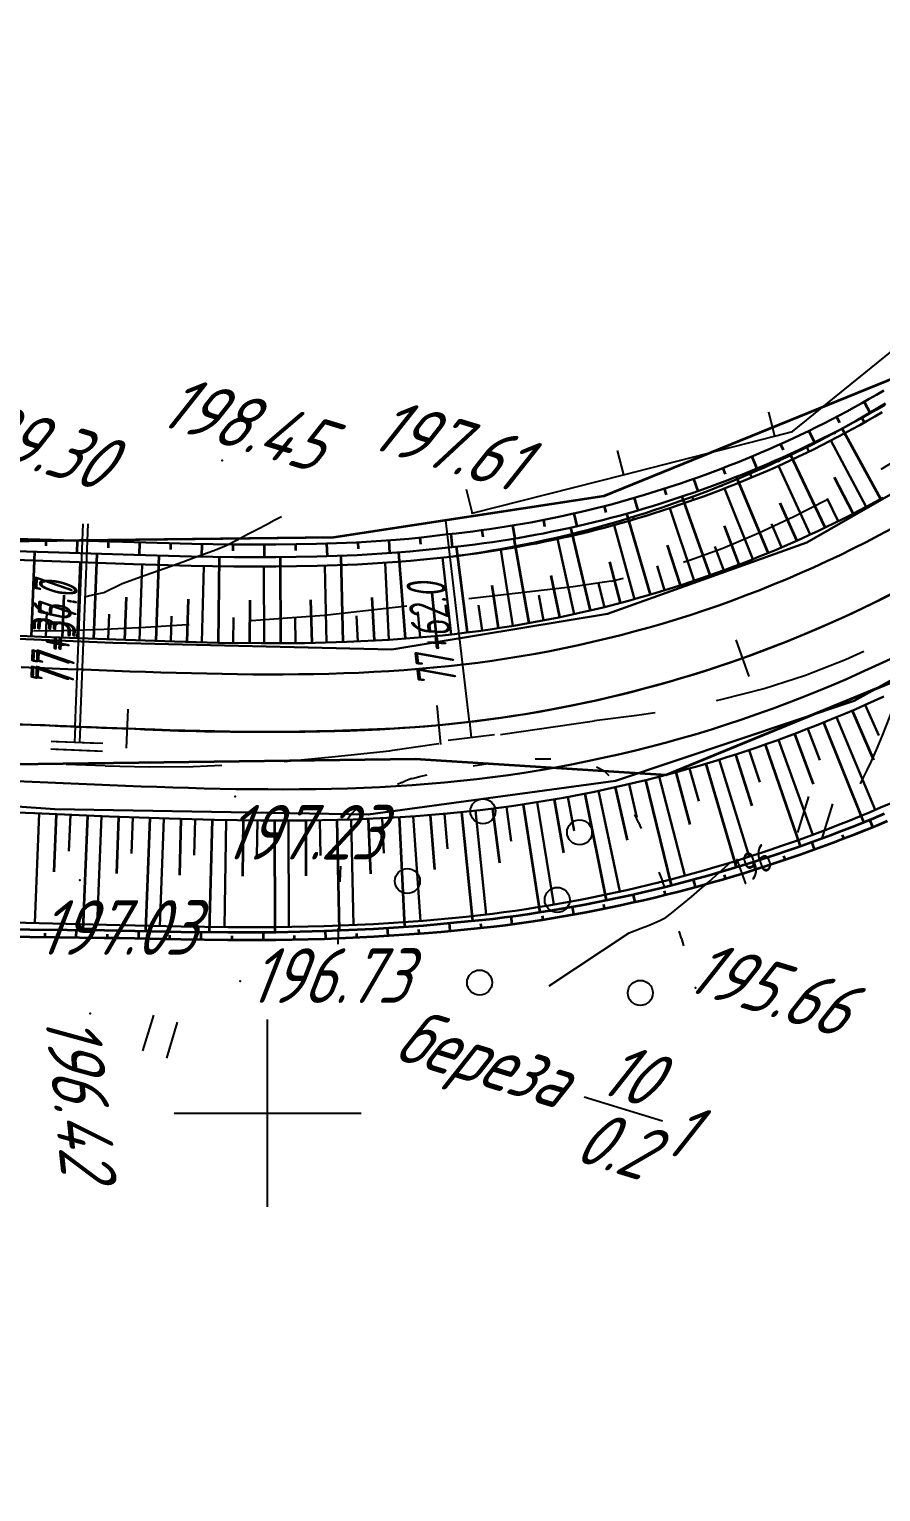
# Model space of a CAD drawing. Header units: millimetres. Extents: x -698 to 8131, y -704 to 4503.
# Drawn here: x 5690.6 to 5745.2, y 3236.6 to 3330.3 of the extents above; entities that cross this region are included whole.
import ezdxf

# ---------------------------------------------------------------- set-up
doc = ezdxf.new("R2010")
doc.units = ezdxf.units.MM
doc.linetypes.add('CONTI', pattern=[0])
for name, color, linetype, lineweight in [('10', 1, 'Continuous', 35), ('КОПИЯ_ОСЬ_13_ОТКОСЫ', 7, 'Continuous', 30), ('КОПИЯ_ОСЬ_ГРАНИЦЫ_ПОЛОС', 7, 'Continuous', 30), ('Огражд-перила', 1, 'ограждение2', 40), ('ОСЬ_ВЕРХ_ПОКРЫТИЯ_ГРАНИЦЫ_ПОЛОС', 7, 'Continuous', 30), ('ОСЬ_ВЕРХ_ПОКРЫТИЯ_ОСЬ', 1, 'Continuous', 30), ('Ось_примыкания', 1, 'Continuous', 35)]:
    doc.layers.add(name, color=color, linetype=linetype, lineweight=lineweight)
for name, color, linetype in [('GOR_BDEFAULT', 212, 'CONTI'), ('NAD_MDEFAULT', 7, 'CONTI'), ('PI_OTDEFAULT', 172, 'CONTI'), ('PI_TTDEFAULT', 5, 'CONTI'), ('SETKR', 2, 'CONTI'), ('SIT_LDEFAULT', 7, 'CONTI'), ('ZAPSKDEFAULT', 7, 'CONTI'), ('ОСЬ_ВЕРХ_ПОКРЫТИЯ_ПИКЕТЫ', 1, 'Continuous'), ('ОСЬ_ВЕРХ_ПОКРЫТИЯ_РАЗБИВКА_КРИВ', 1, 'Continuous'), ('разметка', 7, 'Continuous')]:
    doc.layers.add(name, color=color, linetype=linetype)
doc.styles.add('eskd', font='isocpeui.ttf', dxfattribs={"width": 1.2})
doc.styles.add('SHRFT', font='isocpeui.ttf', dxfattribs={"width": 3.5})
doc.styles.get("Standard").update_dxf_attribs({"font": 'isocpeui.ttf'})
doc.linetypes.add('ограждение2', pattern='A,0.25,-0.1,[132,ltypeshp.shx,S=0.1,R=0,X=-0.1,Y=0],-0.1,1', length=1.45)

# ---------------------------------------------------------------- blocks, each defined once
blk = doc.blocks.new('BL_333')
at = {"color": 0}
for p, q in [((0, -6), (0, 6)), ((-6, 0), (6, 0))]:
    blk.add_line(p, q, dxfattribs=at)
blk = doc.blocks.new('BL_2002')
at = {"color": 0}
blk.add_circle((0, 0), 0.8, dxfattribs=at)
blk = doc.blocks.new('BL_2011')
at = {"color": 0}
for p, q in [((0, 0), (0, 2.4)), ((1.6, 0), (1.6, 2.4))]:
    blk.add_line(p, q, dxfattribs=at)

msp = doc.modelspace()

# ---------------------------------------------------------------- linework, layer by layer
at = {"layer": '10'}
for p, q in [((5746.863, 3308.254), (5727.483, 3300.384)), ((5727.483, 3300.384), (5710.163, 3297.724)), ((5710.163, 3297.724), (5663.993, 3297.174)), ((5731.483, 3282.514), (5756.173, 3292.654)), ((5668.943, 3282.924), (5691.213, 3283.214)), ((5691.213, 3283.214), (5715.383, 3283.534)), ((5715.383, 3283.534), (5731.483, 3282.514))]:
    msp.add_line(p, q, dxfattribs=at)
for points in [[(6238.293, 3301.534), (6214.783, 3329.634), (6217.613, 3334.674), (6201.893, 3353.614), (6122.393, 3443.184), (6075.943, 3479.714), (6071.443, 3471.734), (6046.843, 3491.884), (6036.623, 3498.524), (6027.313, 3504.584), (5993.813, 3539.054), (5979.813, 3548.044), (5955.803, 3550.194), (5957.43, 3542.112), (5944.183, 3536.974), (5916.353, 3513.414), (5882.403, 3475.894), (5847.463, 3428.424), (5792.553, 3358.754), (5758.633, 3317.974), (5746.863, 3308.254), (5727.483, 3300.384), (5710.163, 3297.724), (5663.993, 3297.174)], [(5668.943, 3282.924), (5691.213, 3283.214), (5715.383, 3283.534), (5731.483, 3282.514), (5756.173, 3292.654), (5771.353, 3305.204), (5806.503, 3347.444), (5861.743, 3417.534), (5896.313, 3464.524), (5928.863, 3500.484), (5953.493, 3521.324), (5961.075, 3524.004), (5961.973, 3519.544), (5973.723, 3518.514), (5991.113, 3509.764), (6033.343, 3476.014), (6101.723, 3421.424), (6179.233, 3334.084), (6258.813, 3239.134), (6289.813, 3206.734), (6289.813, 3206.734), (6295.553, 3197.384), (6325.453, 3130.564)]]:
    msp.add_lwpolyline(points, dxfattribs=at)
at = {"layer": 'GOR_BDEFAULT', "color": 212, "flags": 128}
for points, elevation in [([(5694.219, 3293.92), (5694.529, 3294.01), (5695.429, 3294.2), (5696.599, 3294.78), (5698.069, 3295.31), (5699.359, 3295.76), (5700.489, 3296.17), (5701.509, 3296.55), (5702.409, 3296.88), (5703.219, 3297.19), (5703.969, 3297.58), (5704.649, 3297.94), (5705.279, 3298.27), (5705.849, 3298.56), (5706.359, 3298.83), (5706.819, 3299.07)], 198), ([(5743.939, 3281.95), (5744.139, 3282.34), (5744.379, 3282.81), (5744.659, 3283.39), (5744.979, 3284.12), (5745.359, 3285.04), (5745.829, 3286.23), (5746.419, 3287.86), (5746.409, 3287.9)], 196), ([(5723.979, 3269), (5729.109, 3272.39), (5729.489, 3272.54), (5729.879, 3272.69), (5730.289, 3272.85), (5730.689, 3273.02), (5731.089, 3273.19), (5731.469, 3273.37), (5731.819, 3273.65), (5732.199, 3273.96), (5732.629, 3274.31), (5733.099, 3274.7), (5733.629, 3275.15), (5734.219, 3275.66), (5734.889, 3276.25), (5735.639, 3276.93)], 196)]:
    msp.add_lwpolyline(points, dxfattribs=dict(at, elevation=elevation))
at = {"layer": 'NAD_MDEFAULT', "color": 0}
msp.add_line((5726.227, 3261.881), (5731.247, 3260.346), dxfattribs=at)
at = {"layer": 'PI_TTDEFAULT', "color": 5}
for p in [(5703.009, 3302.65, 198.453), (5719.049, 3299.28, 197.614), (5703.859, 3281.13, 197.228), (5693.899, 3275.76, 197.026), (5704.159, 3269.3, 196.734), (5733.369, 3268.86, 195.655), (5694.549, 3267.23, 196.419)]:
    msp.add_point(p, dxfattribs=at)
at = {"layer": 'SIT_LDEFAULT', "color": 7}
for p, q in [((5739.579, 3304.51), (5746.429, 3310.06)), ((5738.039, 3305.77), (5738.429, 3304.22)), ((5728.739, 3301.75), (5738.429, 3304.22)), ((5738.429, 3304.22), (5739.579, 3304.51)), ((5728.349, 3303.3), (5728.739, 3301.75)), ((5746.449, 3302.82), (5745.239, 3302.09)), ((5719.049, 3299.28), (5728.739, 3301.75)), ((5718.659, 3300.83), (5719.049, 3299.28)), ((5741.759, 3300.11), (5739.679, 3299.06)), ((5739.679, 3299.05), (5737.419, 3298)), ((5737.419, 3298), (5735.109, 3297.03)), ((5735.109, 3297.02), (5732.749, 3296.17)), ((5732.749, 3296.18), (5732.599, 3296.13)), ((5725.529, 3294.57), (5718.829, 3293.79)), ((5727.959, 3294.92), (5725.529, 3294.56)), ((5728.729, 3295.09), (5727.959, 3294.91)), ((5706.339, 3292.49), (5704.889, 3292.39)), ((5709.569, 3292.73), (5706.339, 3292.49)), ((5714.849, 3293.33), (5709.569, 3292.72)), ((5692.769, 3291.75), (5690.909, 3291.72)), ((5695.439, 3291.83), (5692.769, 3291.74)), ((5698.109, 3291.96), (5695.439, 3291.84)), ((5700.779, 3292.12), (5698.109, 3291.96)), ((5700.909, 3292.13), (5700.779, 3292.12)), ((5740.419, 3288.91), (5742.979, 3289.9)), ((5742.979, 3289.9), (5744.169, 3290.45)), ((5737.779, 3288.06), (5740.419, 3288.91)), ((5735.079, 3287.36), (5737.779, 3288.06)), ((5734.709, 3287.28), (5735.079, 3287.36)), ((5720.869, 3285.1), (5726.879, 3285.98)), ((5726.879, 3285.99), (5729.609, 3286.33)), ((5729.609, 3286.33), (5730.779, 3286.52)), ((5710.269, 3283.69), (5713.749, 3284.06)), ((5713.749, 3284.06), (5713.959, 3284.09)), ((5713.959, 3284.09), (5716.909, 3284.52)), ((5693.009, 3283.19), (5695.519, 3283.11)), ((5701.149, 3283.06), (5702.989, 3283.13)), ((5706.989, 3283.38), (5710.269, 3283.69)), ((5719.109, 3283.09), (5719.789, 3283.2)), ((5719.789, 3283.21), (5720.089, 3283.25)), ((5723.079, 3283.54), (5723.099, 3283.54)), ((5723.099, 3283.54), (5724.079, 3283.55)), ((5695.519, 3283.1), (5698.339, 3283.04)), ((5698.339, 3283.04), (5701.149, 3283.06)), ((5715.009, 3282.21), (5714.799, 3282.13)), ((5715.139, 3282.26), (5715.009, 3282.21)), ((5715.189, 3282.28), (5715.139, 3282.26)), ((5715.189, 3282.28), (5715.309, 3282.31)), ((5715.309, 3282.31), (5715.659, 3282.4)), ((5715.659, 3282.4), (5716.169, 3282.51)), ((5727.009, 3283.04), (5727.509, 3282.77)), ((5727.509, 3282.77), (5727.819, 3282.47)), ((5714.529, 3282.02), (5714.259, 3281.9)), ((5714.799, 3282.13), (5714.529, 3282.01)), ((5711.609, 3280.31), (5711.329, 3280.03)), ((5711.699, 3280.38), (5711.609, 3280.31)), ((5711.109, 3279.75), (5711.039, 3279.62)), ((5711.329, 3280.03), (5711.109, 3279.75)), ((5729.449, 3279.97), (5729.699, 3279.46)), ((5729.709, 3279.46), (5729.889, 3279.07)), ((5710.609, 3276.66), (5710.579, 3276.19)), ((5710.589, 3276.19), (5710.559, 3275.67)), ((5731.019, 3276.29), (5731.239, 3275.71)), ((5731.229, 3275.71), (5731.359, 3275.35)), ((5710.449, 3272.46), (5710.429, 3271.67)), ((5710.439, 3272.67), (5710.439, 3272.46)), ((5732.299, 3272.5), (5732.449, 3272.02)), ((5732.459, 3272.02), (5732.599, 3271.55))]:
    msp.add_line(p, q, dxfattribs=at)
at = {"layer": 'КОПИЯ_ОСЬ_13_ОТКОСЫ'}
for points in [[(5689.76, 3296.293), (5697.325, 3296.015), (5701.034, 3295.912), (5703.766, 3295.867), (5706.455, 3295.859), (5709.1, 3295.9), (5711.7, 3295.997), (5714.253, 3296.16), (5715.093, 3296.23), (5715.927, 3296.308), (5717.662, 3296.494), (5718.215, 3296.56), (5718.768, 3296.63), (5719.32, 3296.705), (5719.872, 3296.784), (5720.423, 3296.867), (5720.974, 3296.955), (5721.524, 3297.048), (5722.072, 3297.145), (5722.621, 3297.246), (5723.168, 3297.352), (5723.714, 3297.462), (5724.26, 3297.576), (5724.805, 3297.695), (5725.348, 3297.818), (5725.891, 3297.945), (5726.433, 3298.077), (5726.973, 3298.213), (5727.512, 3298.354), (5728.051, 3298.498), (5728.588, 3298.647), (5729.124, 3298.801), (5729.658, 3298.959), (5730.192, 3299.121), (5730.724, 3299.287), (5731.255, 3299.457), (5731.784, 3299.632), (5732.312, 3299.811), (5733.359, 3300.176), (5733.878, 3300.362), (5734.395, 3300.553), (5734.911, 3300.747), (5735.425, 3300.945), (5735.938, 3301.148), (5736.449, 3301.355), (5736.959, 3301.565), (5737.466, 3301.78), (5737.973, 3301.999), (5738.477, 3302.221), (5738.98, 3302.448), (5739.48, 3302.679), (5739.979, 3302.913), (5740.476, 3303.152), (5740.971, 3303.394), (5741.464, 3303.641), (5741.956, 3303.891), (5742.444, 3304.146), (5742.932, 3304.404), (5743.417, 3304.666), (5743.9, 3304.932), (5744.381, 3305.201), (5744.86, 3305.475), (5745.336, 3305.752)], [(5717.662, 3296.494), (5718.215, 3296.567), (5718.767, 3296.645), (5719.319, 3296.727), (5719.87, 3296.814), (5720.42, 3296.905), (5720.97, 3297.001), (5721.518, 3297.101), (5722.066, 3297.206), (5722.614, 3297.314), (5723.16, 3297.428), (5723.705, 3297.545), (5724.249, 3297.667), (5724.793, 3297.794), (5725.335, 3297.924), (5725.876, 3298.059), (5726.417, 3298.199), (5726.956, 3298.342), (5727.493, 3298.49), (5728.03, 3298.643), (5728.565, 3298.799), (5729.1, 3298.96), (5729.632, 3299.126), (5730.164, 3299.295), (5730.694, 3299.469), (5731.223, 3299.647), (5731.997, 3299.916), (5733.28, 3300.381), (5733.792, 3300.571), (5734.302, 3300.766), (5734.811, 3300.964), (5735.318, 3301.166), (5735.823, 3301.373), (5736.327, 3301.583), (5736.829, 3301.797), (5737.33, 3302.015), (5737.828, 3302.237), (5738.325, 3302.463), (5738.82, 3302.693), (5739.314, 3302.927), (5739.805, 3303.165), (5740.295, 3303.407), (5740.782, 3303.652), (5741.268, 3303.901), (5741.752, 3304.155), (5742.234, 3304.411), (5742.713, 3304.672), (5743.191, 3304.937), (5743.666, 3305.205), (5744.14, 3305.477), (5744.611, 3305.753), (5745.08, 3306.032), (5745.547, 3306.315)], [(5717.662, 3296.494), (5718.215, 3296.56), (5718.768, 3296.63), (5719.32, 3296.705), (5719.872, 3296.784), (5720.423, 3296.867), (5720.974, 3296.956), (5721.524, 3297.048), (5722.072, 3297.145), (5722.621, 3297.246), (5723.168, 3297.352), (5723.714, 3297.462), (5724.26, 3297.576), (5724.805, 3297.695), (5725.348, 3297.818), (5725.891, 3297.945), (5726.433, 3298.077), (5726.973, 3298.213), (5727.513, 3298.354), (5728.051, 3298.498), (5728.588, 3298.648), (5729.124, 3298.801), (5729.659, 3298.959), (5730.192, 3299.121), (5730.724, 3299.287), (5731.255, 3299.457), (5731.784, 3299.632), (5732.312, 3299.811), (5733.359, 3300.176), (5733.878, 3300.362), (5734.395, 3300.553), (5734.911, 3300.747), (5735.425, 3300.945), (5735.938, 3301.148), (5736.449, 3301.355), (5736.959, 3301.565), (5737.467, 3301.78), (5737.973, 3301.999), (5738.477, 3302.221), (5738.98, 3302.448), (5739.48, 3302.679), (5739.979, 3302.913), (5740.476, 3303.152), (5740.971, 3303.394), (5741.464, 3303.641), (5741.955, 3303.891), (5742.445, 3304.146), (5742.932, 3304.404), (5743.417, 3304.666), (5743.9, 3304.932), (5744.381, 3305.201), (5744.859, 3305.475), (5745.336, 3305.752)], [(5744.017, 3305.406), (5744.196, 3305.097)], [(5744.301, 3299.685), (5742.051, 3303.94)], [(5742.271, 3304.431), (5742.32, 3304.34)], [(5740.497, 3303.508), (5740.636, 3303.23)], [(5740.716, 3297.911), (5738.684, 3302.314)], [(5738.697, 3302.636), (5738.734, 3302.556)], [(5735.026, 3301.049), (5735.053, 3300.982)], [(5736.873, 3301.816), (5736.978, 3301.573)], [(5688.61, 3291.479), (5691.45, 3291.365), (5696.198, 3291.184), (5699.963, 3291.056), (5702.76, 3290.986), (5705.534, 3290.952), (5708.285, 3290.965), (5711.012, 3291.033), (5713.714, 3291.167), (5716.387, 3291.378), (5717.152, 3291.456), (5717.916, 3291.541), (5718.679, 3291.633), (5719.442, 3291.732), (5720.203, 3291.838), (5720.964, 3291.95), (5721.724, 3292.069), (5722.3, 3292.167), (5722.876, 3292.269), (5723.451, 3292.376), (5724.025, 3292.488), (5724.598, 3292.604), (5725.171, 3292.724), (5725.742, 3292.849), (5726.312, 3292.979), (5726.881, 3293.113), (5727.449, 3293.251), (5728.017, 3293.394), (5728.583, 3293.542), (5729.147, 3293.694), (5729.711, 3293.85), (5730.273, 3294.011), (5730.834, 3294.176), (5731.394, 3294.345), (5731.952, 3294.519), (5732.509, 3294.698), (5733.065, 3294.88), (5733.619, 3295.068), (5734.171, 3295.259), (5734.722, 3295.455), (5735.272, 3295.655), (5735.819, 3295.859), (5736.366, 3296.068), (5736.911, 3296.281), (5737.454, 3296.499), (5737.995, 3296.72), (5738.534, 3296.946), (5739.072, 3297.176), (5739.608, 3297.41), (5740.142, 3297.649), (5740.673, 3297.892), (5741.204, 3298.138), (5741.732, 3298.39), (5742.258, 3298.645), (5742.782, 3298.904), (5743.304, 3299.168), (5743.824, 3299.435), (5744.342, 3299.707), (5744.858, 3299.982), (5745.372, 3300.262)], [(5733.157, 3300.336), (5733.232, 3300.131)], [(5737.041, 3296.333), (5735.235, 3300.871)], [(5742.521, 3298.774), (5741.804, 3300.223)], [(5729.372, 3299.044), (5729.421, 3298.888)], [(5731.273, 3299.665), (5731.291, 3299.613)], [(5733.287, 3294.955), (5731.719, 3299.61)], [(5727.454, 3298.479), (5727.463, 3298.444)], [(5729.464, 3293.781), (5728.145, 3298.524)], [(5738.889, 3297.097), (5738.247, 3298.593)], [(5723.572, 3297.516), (5723.576, 3297.498)], [(5725.583, 3292.814), (5724.519, 3297.632)], [(5725.52, 3297.97), (5725.546, 3297.864)], [(5717.693, 3291.516), (5717.134, 3296.437)], [(5721.655, 3292.058), (5720.873, 3296.939)], [(5721.612, 3297.119), (5721.622, 3297.065)], [(5735.173, 3295.619), (5734.609, 3297.156)], [(5693.717, 3291.279), (5693.903, 3296.14)], [(5697.714, 3291.132), (5697.88, 3295.999)], [(5701.713, 3291.012), (5701.834, 3295.899)], [(5705.712, 3290.953), (5705.691, 3295.861)], [(5709.712, 3291), (5709.589, 3295.918)], [(5713.708, 3291.167), (5713.462, 3296.109)], [(5731.383, 3294.342), (5730.901, 3295.911)], [(5727.529, 3293.271), (5727.132, 3294.867)], [(5723.624, 3292.409), (5723.312, 3294.027)], [(5691.719, 3291.355), (5691.78, 3292.973)], [(5695.716, 3291.202), (5695.778, 3292.823)], [(5699.714, 3291.064), (5699.769, 3292.687)], [(5703.713, 3290.975), (5703.732, 3292.604)], [(5707.712, 3290.962), (5707.705, 3292.598)], [(5711.711, 3291.067), (5711.629, 3292.705)], [(5715.702, 3291.324), (5715.572, 3292.968)], [(5719.677, 3291.764), (5719.453, 3293.4)], [(5688.123, 3280.177), (5690.993, 3280.053), (5695.76, 3279.857), (5699.61, 3279.715), (5702.526, 3279.635), (5705.465, 3279.591), (5708.428, 3279.595), (5711.414, 3279.662), (5714.42, 3279.803), (5715.428, 3279.871), (5716.437, 3279.947), (5717.444, 3280.033), (5719.569, 3280.253), (5720.239, 3280.335), (5720.908, 3280.421), (5721.577, 3280.513), (5722.244, 3280.61), (5722.911, 3280.713), (5723.577, 3280.821), (5724.242, 3280.933), (5724.907, 3281.052), (5725.57, 3281.175), (5726.233, 3281.304), (5726.894, 3281.437), (5727.554, 3281.576), (5728.213, 3281.721), (5728.871, 3281.87), (5729.528, 3282.024), (5730.184, 3282.184), (5730.838, 3282.349), (5731.491, 3282.519), (5732.142, 3282.694), (5732.793, 3282.874), (5733.442, 3283.06), (5734.089, 3283.25), (5734.734, 3283.446), (5735.379, 3283.647), (5736.021, 3283.852), (5736.662, 3284.063), (5737.301, 3284.279), (5737.939, 3284.5), (5738.575, 3284.726), (5739.209, 3284.956), (5739.841, 3285.192), (5740.471, 3285.433), (5741.1, 3285.679), (5741.726, 3285.93), (5742.35, 3286.185), (5742.973, 3286.446), (5743.593, 3286.711), (5744.212, 3286.981), (5744.827, 3287.256), (5745.442, 3287.536)], [(5744.253, 3287), (5745.121, 3285.037)], [(5742.415, 3286.212), (5744.882, 3280.264)], [(5740.558, 3285.467), (5741.338, 3283.456)], [(5736.797, 3284.108), (5737.486, 3282.05)], [(5738.686, 3284.765), (5740.883, 3278.681)], [(5734.893, 3283.495), (5736.817, 3277.274)], [(5731.046, 3282.402), (5732.688, 3276.056)], [(5732.976, 3282.926), (5733.572, 3280.824)], [(5727.151, 3281.491), (5728.505, 3275.032)], [(5729.104, 3281.924), (5729.605, 3279.782)], [(5687.818, 3273.103), (5696.46, 3272.883), (5700.386, 3272.792), (5703.392, 3272.754), (5706.448, 3272.757), (5709.554, 3272.816), (5712.709, 3272.944), (5715.909, 3273.158), (5716.829, 3273.237), (5717.749, 3273.324), (5718.668, 3273.42), (5719.586, 3273.523), (5720.349, 3273.616), (5721.071, 3273.711), (5721.793, 3273.812), (5722.514, 3273.919), (5723.234, 3274.031), (5723.953, 3274.149), (5724.671, 3274.272), (5725.388, 3274.402), (5726.104, 3274.537), (5726.819, 3274.677), (5727.533, 3274.823), (5728.246, 3274.975), (5728.957, 3275.133), (5729.667, 3275.296), (5730.376, 3275.465), (5731.084, 3275.639), (5731.79, 3275.819), (5732.494, 3276.004), (5733.198, 3276.195), (5733.9, 3276.392), (5734.599, 3276.594), (5735.298, 3276.801), (5735.995, 3277.015), (5736.69, 3277.233), (5737.383, 3277.457), (5738.16, 3277.717), (5738.934, 3277.982), (5739.707, 3278.254), (5740.477, 3278.532), (5741.163, 3278.785), (5741.847, 3279.043), (5742.529, 3279.306), (5743.209, 3279.575), (5743.886, 3279.849), (5744.562, 3280.129), (5745.234, 3280.414), (5745.905, 3280.704)], [(5721.24, 3280.466), (5721.544, 3278.257)], [(5723.218, 3280.762), (5724.276, 3274.204)], [(5725.189, 3281.103), (5725.592, 3278.926)], [(5691.286, 3280.041), (5690.997, 3273.022)], [(5693.284, 3279.959), (5693.188, 3277.619)], [(5695.283, 3279.877), (5694.997, 3272.92)], [(5697.281, 3279.801), (5697.196, 3277.482)], [(5699.28, 3279.727), (5699.026, 3272.823)], [(5701.279, 3279.669), (5701.215, 3277.367)], [(5703.278, 3279.624), (5703.175, 3272.756)], [(5705.278, 3279.593), (5705.244, 3277.304)], [(5707.278, 3279.593), (5707.289, 3272.773)], [(5709.278, 3279.614), (5709.329, 3277.341)], [(5711.277, 3279.659), (5711.428, 3272.892)], [(5713.276, 3279.749), (5713.381, 3277.496)], [(5715.272, 3279.859), (5715.742, 3273.147)], [(5717.266, 3280.017), (5717.463, 3277.783)], [(5719.255, 3280.221), (5719.946, 3273.567)]]:
    msp.add_lwpolyline(points, dxfattribs=at)
at = {"layer": 'КОПИЯ_ОСЬ_ГРАНИЦЫ_ПОЛОС'}
for points in [[(5689.816, 3297.64), (5697.378, 3297.419), (5701.074, 3297.32), (5703.789, 3297.277), (5706.456, 3297.272), (5709.073, 3297.315), (5711.638, 3297.413), (5714.151, 3297.576), (5714.976, 3297.645), (5715.796, 3297.723), (5717.492, 3297.935), (5718.026, 3297.992), (5718.56, 3298.053), (5719.092, 3298.119), (5719.624, 3298.189), (5720.156, 3298.263), (5720.687, 3298.341), (5721.218, 3298.423), (5721.747, 3298.51), (5722.276, 3298.601), (5722.805, 3298.696), (5723.332, 3298.795), (5723.859, 3298.898), (5724.385, 3299.005), (5724.91, 3299.117), (5725.435, 3299.233), (5725.957, 3299.353), (5726.48, 3299.477), (5727.001, 3299.605), (5727.521, 3299.737), (5728.04, 3299.873), (5728.559, 3300.014), (5729.076, 3300.158), (5729.592, 3300.307), (5730.106, 3300.459), (5732.41, 3301.197), (5732.935, 3301.375), (5733.457, 3301.558), (5733.979, 3301.745), (5734.499, 3301.936), (5735.018, 3302.131), (5735.534, 3302.33), (5736.05, 3302.533), (5736.563, 3302.741), (5737.075, 3302.953), (5737.585, 3303.168), (5738.093, 3303.388), (5738.6, 3303.613), (5739.104, 3303.841), (5739.607, 3304.073), (5740.108, 3304.309), (5740.607, 3304.55), (5741.104, 3304.794), (5741.6, 3305.042), (5742.093, 3305.295), (5742.583, 3305.551), (5743.073, 3305.811), (5743.56, 3306.076), (5744.034, 3306.338), (5744.507, 3306.605), (5744.978, 3306.876), (5745.446, 3307.15)], [(5689.783, 3296.842), (5697.348, 3296.614), (5701.051, 3296.512), (5703.776, 3296.467), (5706.456, 3296.459), (5709.089, 3296.5), (5711.674, 3296.597), (5714.21, 3296.758), (5715.044, 3296.828), (5715.872, 3296.906), (5718.143, 3297.15), (5718.693, 3297.214), (5719.243, 3297.283), (5719.793, 3297.356), (5720.342, 3297.434), (5720.89, 3297.516), (5721.437, 3297.603), (5721.984, 3297.694), (5722.53, 3297.789), (5723.076, 3297.889), (5723.62, 3297.993), (5724.164, 3298.101), (5724.706, 3298.214), (5725.248, 3298.331), (5725.789, 3298.453), (5726.329, 3298.579), (5726.868, 3298.709), (5727.406, 3298.843), (5727.942, 3298.982), (5728.478, 3299.125), (5729.013, 3299.273), (5729.546, 3299.424), (5730.078, 3299.58), (5730.608, 3299.74), (5731.138, 3299.905), (5731.915, 3300.155), (5732.689, 3300.414), (5733.22, 3300.595), (5733.749, 3300.78), (5734.276, 3300.97), (5734.803, 3301.163), (5735.327, 3301.361), (5735.85, 3301.563), (5736.371, 3301.769), (5736.891, 3301.98), (5737.409, 3302.194), (5737.925, 3302.413), (5738.439, 3302.636), (5738.952, 3302.863), (5739.462, 3303.095), (5739.971, 3303.33), (5740.478, 3303.57), (5740.983, 3303.813), (5741.486, 3304.061), (5741.987, 3304.313), (5742.486, 3304.569), (5742.982, 3304.828), (5743.477, 3305.092), (5743.97, 3305.36), (5744.484, 3305.646), (5744.996, 3305.937), (5745.505, 3306.231)], [(5688.61, 3291.479), (5691.45, 3291.365), (5696.198, 3291.184), (5699.963, 3291.056), (5702.76, 3290.986), (5705.534, 3290.952), (5708.285, 3290.965), (5711.012, 3291.033), (5713.714, 3291.167), (5716.387, 3291.378), (5717.152, 3291.456), (5717.916, 3291.541), (5718.679, 3291.633), (5719.442, 3291.732), (5720.203, 3291.838), (5720.964, 3291.95), (5721.724, 3292.069), (5722.3, 3292.167), (5722.876, 3292.269), (5723.451, 3292.376), (5724.025, 3292.488), (5724.598, 3292.604), (5725.171, 3292.724), (5725.742, 3292.849), (5726.312, 3292.979), (5726.881, 3293.113), (5727.449, 3293.251), (5728.017, 3293.394), (5728.583, 3293.542), (5729.147, 3293.694), (5729.711, 3293.85), (5730.273, 3294.011), (5730.834, 3294.176), (5731.394, 3294.345), (5731.952, 3294.519), (5732.509, 3294.698), (5733.065, 3294.88), (5733.619, 3295.068), (5734.171, 3295.259), (5734.722, 3295.455), (5735.272, 3295.655), (5735.819, 3295.859), (5736.366, 3296.068), (5736.911, 3296.281), (5737.454, 3296.499), (5737.995, 3296.72), (5738.534, 3296.946), (5739.072, 3297.176), (5739.608, 3297.41), (5740.142, 3297.649), (5740.673, 3297.892), (5741.204, 3298.138), (5741.732, 3298.39), (5742.258, 3298.645), (5742.782, 3298.904), (5743.304, 3299.168), (5743.824, 3299.435), (5744.342, 3299.707), (5744.858, 3299.982), (5745.372, 3300.262)], [(5745.965, 3298.307), (5745.14, 3297.866), (5744.309, 3297.434), (5743.473, 3297.013), (5742.632, 3296.603), (5741.786, 3296.202), (5740.935, 3295.812), (5740.079, 3295.433), (5739.219, 3295.064), (5738.355, 3294.705), (5737.486, 3294.358), (5736.612, 3294.021), (5735.735, 3293.694), (5734.854, 3293.379), (5733.969, 3293.074), (5733.08, 3292.78), (5732.188, 3292.497), (5731.292, 3292.225), (5730.394, 3291.964), (5729.491, 3291.714), (5728.586, 3291.476), (5727.679, 3291.248), (5726.768, 3291.031), (5725.855, 3290.826), (5724.939, 3290.632), (5724.021, 3290.449), (5723.101, 3290.277), (5722.179, 3290.117), (5721.255, 3289.968), (5720.329, 3289.83), (5719.402, 3289.704), (5718.473, 3289.589), (5717.525, 3289.482), (5716.575, 3289.387), (5715.622, 3289.302), (5714.666, 3289.227), (5713.707, 3289.163), (5712.746, 3289.108), (5711.783, 3289.062), (5710.818, 3289.024), (5709.85, 3288.995), (5708.88, 3288.974), (5707.908, 3288.959), (5706.935, 3288.952), (5705.959, 3288.951), (5704.982, 3288.956), (5704.003, 3288.966), (5703.022, 3288.981), (5702.039, 3289.001), (5701.055, 3289.024), (5700.069, 3289.051), (5699.081, 3289.081), (5698.091, 3289.114), (5697.1, 3289.149), (5696.106, 3289.185), (5695.111, 3289.223), (5694.115, 3289.261), (5693.117, 3289.299), (5692.12, 3289.337), (5691.124, 3289.376), (5690.129, 3289.416)], [(5688.123, 3280.177), (5690.993, 3280.053), (5695.76, 3279.857), (5699.61, 3279.715), (5702.526, 3279.635), (5705.465, 3279.591), (5708.428, 3279.595), (5711.414, 3279.662), (5714.42, 3279.803), (5715.428, 3279.871), (5716.437, 3279.947), (5717.444, 3280.033), (5719.569, 3280.253), (5720.239, 3280.335), (5720.908, 3280.421), (5721.577, 3280.513), (5722.244, 3280.61), (5722.911, 3280.713), (5723.577, 3280.821), (5724.242, 3280.933), (5724.907, 3281.052), (5725.57, 3281.175), (5726.233, 3281.304), (5726.894, 3281.437), (5727.554, 3281.576), (5728.213, 3281.721), (5728.871, 3281.87), (5729.528, 3282.024), (5730.184, 3282.184), (5730.838, 3282.349), (5731.491, 3282.519), (5732.142, 3282.694), (5732.793, 3282.874), (5733.442, 3283.06), (5734.089, 3283.25), (5734.734, 3283.446), (5735.379, 3283.647), (5736.021, 3283.852), (5736.662, 3284.063), (5737.301, 3284.279), (5737.939, 3284.5), (5738.575, 3284.726), (5739.209, 3284.956), (5739.841, 3285.192), (5740.471, 3285.433), (5741.1, 3285.679), (5741.726, 3285.93), (5742.35, 3286.185), (5742.973, 3286.446), (5743.593, 3286.711), (5744.212, 3286.981), (5744.827, 3287.256), (5745.442, 3287.536)]]:
    msp.add_lwpolyline(points, dxfattribs=at)
at = {"layer": 'Огражд-перила', "color": 1, "lineweight": 30, "ltscale": 7}
msp.add_lwpolyline([(5626.506, 3294.792), (5641.148, 3288.361), (5656.497, 3283.894), (5672.338, 3281.734), (5692.292, 3280.316), (5712.383, 3279.969), (5728.246, 3282.131), (5743.541, 3287.261), (5757.598, 3295.078), (5769.984, 3305.42), (5783.315, 3320.795), (5795.193, 3336.685), (5808.401, 3354.287), (5813.837, 3361.484), (5842.093, 3398.67), (5861.438, 3424.104), (5870.881, 3436.041)], dxfattribs=at)
msp.add_lwpolyline([(5794.4, 3358.389, -0.49807), (5794.744, 3350.968), (5785.738, 3339.379), (5773.133, 3323.651), (5761.832, 3311.569), (5752.133, 3304.071), (5740.504, 3297.404), (5727.729, 3292.824), (5713.898, 3290.556), (5695.998, 3290.971), (5679.256, 3291.677), (5662.346, 3293.111), (5645.31, 3297.694), (5630.717, 3303.98)], format="xyb", dxfattribs=at)
at = {"layer": 'ОСЬ_ВЕРХ_ПОКРЫТИЯ_ГРАНИЦЫ_ПОЛОС'}
for points in [[(5690.129, 3289.416), (5691.124, 3289.376), (5692.12, 3289.337), (5693.117, 3289.299), (5694.115, 3289.261), (5695.111, 3289.223), (5696.106, 3289.185), (5697.1, 3289.149), (5698.091, 3289.114), (5699.081, 3289.081), (5700.069, 3289.051), (5701.055, 3289.024), (5702.039, 3289.001), (5703.022, 3288.981), (5704.003, 3288.966), (5704.982, 3288.956), (5705.959, 3288.951), (5706.935, 3288.952), (5707.908, 3288.959), (5708.88, 3288.974), (5709.85, 3288.995), (5710.818, 3289.024), (5711.783, 3289.062), (5712.746, 3289.108), (5713.707, 3289.163), (5714.666, 3289.227), (5715.622, 3289.302), (5716.575, 3289.387), (5717.525, 3289.482), (5718.473, 3289.589), (5719.402, 3289.704), (5720.329, 3289.83), (5721.255, 3289.968), (5722.179, 3290.117), (5723.101, 3290.277), (5724.021, 3290.449), (5724.939, 3290.632), (5725.855, 3290.826), (5726.768, 3291.031), (5727.679, 3291.248), (5728.586, 3291.476), (5729.491, 3291.714), (5730.394, 3291.964), (5731.292, 3292.225), (5732.188, 3292.497), (5733.08, 3292.78), (5733.969, 3293.074), (5734.854, 3293.379), (5735.735, 3293.694), (5736.612, 3294.021), (5737.486, 3294.358), (5738.355, 3294.705), (5739.219, 3295.064), (5740.079, 3295.433), (5740.935, 3295.812), (5741.786, 3296.202), (5742.632, 3296.603), (5743.473, 3297.013), (5744.309, 3297.434), (5745.14, 3297.866), (5745.965, 3298.307)], [(5689.827, 3282.105), (5690.827, 3282.062), (5691.827, 3282.02), (5692.826, 3281.979), (5693.824, 3281.938), (5694.822, 3281.897), (5695.823, 3281.857), (5696.826, 3281.817), (5697.83, 3281.779), (5698.836, 3281.743), (5699.844, 3281.709), (5700.855, 3281.678), (5701.867, 3281.651), (5702.881, 3281.628), (5703.897, 3281.609), (5704.914, 3281.596), (5705.934, 3281.588), (5706.956, 3281.586), (5707.979, 3281.591), (5709.005, 3281.603), (5710.032, 3281.623), (5711.06, 3281.651), (5712.09, 3281.688), (5713.122, 3281.735), (5714.155, 3281.791), (5715.19, 3281.857), (5716.225, 3281.935), (5717.261, 3282.024), (5718.298, 3282.126), (5719.336, 3282.24), (5720.355, 3282.366), (5721.372, 3282.504), (5722.388, 3282.655), (5723.402, 3282.819), (5724.413, 3282.995), (5725.423, 3283.183), (5726.43, 3283.383), (5727.434, 3283.596), (5728.436, 3283.822), (5729.435, 3284.059), (5730.431, 3284.309), (5731.423, 3284.571), (5732.413, 3284.845), (5733.399, 3285.131), (5734.382, 3285.43), (5735.36, 3285.74), (5736.335, 3286.062), (5737.306, 3286.397), (5738.273, 3286.743), (5739.235, 3287.101), (5740.193, 3287.471), (5741.146, 3287.852), (5742.095, 3288.245), (5743.038, 3288.65), (5743.977, 3289.066), (5744.91, 3289.494), (5745.838, 3289.933)]]:
    msp.add_lwpolyline(points, dxfattribs=at)
at = {"layer": 'ОСЬ_ВЕРХ_ПОКРЫТИЯ_ГРАНИЦЫ_ПОЛОС', "linetype": 'Continuous'}
msp.add_lwpolyline([(5745.838, 3289.933), (5744.91, 3289.494), (5743.977, 3289.066), (5743.038, 3288.65), (5742.095, 3288.245), (5741.146, 3287.852), (5740.193, 3287.471), (5739.235, 3287.101), (5738.273, 3286.743), (5737.306, 3286.397), (5736.335, 3286.062), (5735.36, 3285.74), (5734.382, 3285.43), (5733.399, 3285.131), (5732.413, 3284.845), (5731.423, 3284.571), (5730.431, 3284.309), (5729.435, 3284.059), (5728.436, 3283.822), (5727.434, 3283.596), (5726.43, 3283.383), (5725.423, 3283.183), (5724.413, 3282.995), (5723.402, 3282.819), (5722.388, 3282.655), (5721.372, 3282.504), (5720.355, 3282.366), (5719.336, 3282.24), (5718.298, 3282.126), (5717.261, 3282.024), (5716.225, 3281.935), (5715.19, 3281.857), (5714.155, 3281.791), (5713.122, 3281.735), (5712.09, 3281.688), (5711.06, 3281.651), (5710.032, 3281.623), (5709.005, 3281.603), (5707.979, 3281.591), (5706.956, 3281.586), (5705.934, 3281.588), (5704.914, 3281.596), (5703.897, 3281.609), (5702.881, 3281.628), (5701.867, 3281.651), (5700.855, 3281.678), (5699.844, 3281.709), (5698.836, 3281.743), (5697.83, 3281.779), (5696.826, 3281.817), (5695.823, 3281.857), (5694.822, 3281.897), (5693.824, 3281.938), (5692.826, 3281.979), (5691.827, 3282.02), (5690.827, 3282.062), (5689.827, 3282.105)], dxfattribs=at)
at = {"layer": 'ОСЬ_ВЕРХ_ПОКРЫТИЯ_ОСЬ'}
msp.add_lwpolyline([(5689.689, 3285.772), (5693.588, 3285.615), (5693.588, 3285.615), (5693.902, 3285.602), (5693.902, 3285.602), (5696.784, 3285.49), (5698.706, 3285.421), (5699.667, 3285.389), (5700.628, 3285.36), (5701.59, 3285.335), (5702.551, 3285.313), (5703.512, 3285.294), (5704.474, 3285.281), (5705.435, 3285.272), (5706.397, 3285.269), (5707.358, 3285.271), (5708.32, 3285.279), (5709.281, 3285.295), (5710.242, 3285.317), (5711.204, 3285.347), (5712.164, 3285.385), (5713.125, 3285.431), (5714.085, 3285.486), (5715.044, 3285.551), (5716.003, 3285.625), (5716.961, 3285.71), (5717.917, 3285.805), (5718.873, 3285.911), (5718.873, 3285.911, 0.132763), (5757.635, 3301.416)], format="xyb", dxfattribs=at)
at = {"layer": 'ОСЬ_ВЕРХ_ПОКРЫТИЯ_ПИКЕТЫ'}
for p, q in [((5736.815, 3288.822), (5735.977, 3291.177)), ((5717.031, 3284.461), (5716.799, 3286.95)), ((5696.884, 3284.235), (5696.978, 3286.733))]:
    msp.add_line(p, q, dxfattribs=at)
at = {"layer": 'ОСЬ_ВЕРХ_ПОКРЫТИЯ_РАЗБИВКА_КРИВ'}
for p, q in [((5693.588, 3285.615), (5694.105, 3298.604)), ((5693.902, 3285.602), (5694.418, 3298.592)), ((5718.873, 3285.911), (5717.361, 3298.823)), ((5693.588, 3285.615), (5693.549, 3284.615)), ((5693.902, 3285.602), (5693.862, 3284.603)), ((5717.499, 3284.743), (5720.479, 3285.092)), ((5718.873, 3285.911), (5718.989, 3284.918)), ((5692.03, 3284.175), (5695.028, 3284.056)), ((5692.05, 3284.675), (5695.048, 3284.556)), ((5692.344, 3284.163), (5695.341, 3284.044)), ((5692.363, 3284.663), (5695.361, 3284.543))]:
    msp.add_line(p, q, dxfattribs=at)
at = {"layer": 'Ось_примыкания', "color": 0}
for p, q in [((5744.171, 3306.415), (5744.575, 3305.698)), ((5742.413, 3305.462), (5742.604, 3305.096)), ((5745.241, 3300.191), (5742.774, 3304.72)), ((5740.628, 3304.56), (5740.992, 3303.818)), ((5736.983, 3302.914), (5737.299, 3302.149)), ((5738.817, 3303.711), (5738.988, 3303.334)), ((5741.682, 3298.366), (5739.44, 3303.084)), ((5735.125, 3302.172), (5735.275, 3301.785)), ((5733.247, 3301.485), (5733.521, 3300.701)), ((5738.03, 3296.735), (5735.987, 3301.617)), ((5743.474, 3299.255), (5742.286, 3301.563)), ((5729.439, 3300.263), (5729.67, 3299.461)), ((5731.349, 3300.857), (5731.477, 3300.456)), ((5734.296, 3295.303), (5732.503, 3300.352)), ((5725.567, 3299.263), (5725.754, 3298.445)), ((5727.51, 3299.734), (5727.613, 3299.329)), ((5730.49, 3294.074), (5728.964, 3299.259)), ((5739.867, 3297.526), (5738.795, 3299.927)), ((5719.665, 3298.194), (5719.723, 3297.775)), ((5721.642, 3298.493), (5721.778, 3297.66)), ((5723.61, 3298.849), (5723.691, 3298.436)), ((5726.623, 3293.052), (5725.374, 3298.359)), ((5736.173, 3295.994), (5735.223, 3298.481)), ((5691.711, 3297.585), (5691.7, 3297.185)), ((5693.711, 3297.526), (5693.687, 3296.724)), ((5695.71, 3297.468), (5695.698, 3297.066)), ((5697.709, 3297.41), (5697.687, 3296.605)), ((5699.708, 3297.356), (5699.697, 3296.953)), ((5701.708, 3297.31), (5701.695, 3296.501)), ((5703.707, 3297.278), (5703.701, 3296.873)), ((5705.707, 3297.273), (5705.706, 3296.461)), ((5707.707, 3297.292), (5707.714, 3296.886)), ((5709.706, 3297.339), (5709.738, 3296.524)), ((5711.705, 3297.417), (5711.731, 3297.01)), ((5713.701, 3297.547), (5713.754, 3296.729)), ((5715.694, 3297.714), (5715.732, 3297.305)), ((5717.679, 3297.955), (5717.769, 3297.11)), ((5722.707, 3292.239), (5721.744, 3297.654)), ((5732.401, 3294.663), (5731.58, 3297.225)), ((5690.787, 3291.392), (5691.004, 3296.805)), ((5694.784, 3291.238), (5694.992, 3296.685)), ((5698.781, 3291.096), (5698.968, 3296.57)), ((5702.78, 3290.986), (5702.847, 3296.482)), ((5706.78, 3290.958), (5706.756, 3296.464)), ((5710.779, 3291.027), (5710.641, 3296.558)), ((5714.772, 3291.251), (5714.338, 3296.769)), ((5718.752, 3291.643), (5718.041, 3297.139)), ((5724.671, 3292.619), (5724.106, 3295.298)), ((5728.564, 3293.537), (5727.88, 3296.164)), ((5720.734, 3291.916), (5720.331, 3294.646)), ((5692.785, 3291.314), (5692.889, 3294.03)), ((5696.783, 3291.164), (5696.876, 3293.895)), ((5700.781, 3291.035), (5700.848, 3293.776)), ((5704.78, 3290.962), (5704.814, 3293.713)), ((5708.78, 3290.977), (5708.711, 3293.735)), ((5712.777, 3291.121), (5712.639, 3293.885)), ((5716.765, 3291.417), (5716.482, 3294.179)), ((5743.421, 3286.637), (5744.775, 3283.469)), ((5739.71, 3285.144), (5740.914, 3281.917)), ((5741.574, 3285.869), (5744.134, 3279.473)), ((5737.83, 3284.462), (5740.084, 3277.953)), ((5734.024, 3283.231), (5735.977, 3276.601)), ((5735.934, 3283.825), (5736.986, 3280.539)), ((5730.165, 3282.18), (5731.808, 3275.441)), ((5732.101, 3282.683), (5733, 3279.34)), ((5726.262, 3281.309), (5727.642, 3274.487)), ((5728.219, 3281.722), (5728.987, 3278.334)), ((5720.34, 3280.348), (5720.79, 3276.877)), ((5722.322, 3280.622), (5723.382, 3273.716)), ((5724.296, 3280.943), (5724.906, 3277.51)), ((5692.377, 3279.996), (5692.225, 3276.296)), ((5694.376, 3279.914), (5694.074, 3272.572)), ((5696.374, 3279.834), (5696.24, 3276.192)), ((5698.373, 3279.761), (5698.105, 3272.511)), ((5700.372, 3279.694), (5700.272, 3276.081)), ((5702.371, 3279.639), (5702.173, 3272.446)), ((5704.371, 3279.607), (5704.317, 3276.022)), ((5706.371, 3279.592), (5706.382, 3272.445)), ((5708.371, 3279.595), (5708.376, 3276.041)), ((5710.37, 3279.639), (5710.528, 3272.553)), ((5712.369, 3279.707), (5712.535, 3276.177)), ((5714.367, 3279.801), (5714.696, 3272.784)), ((5716.362, 3279.941), (5716.627, 3276.448)), ((5718.353, 3280.127), (5719.075, 3273.169)), ((5744.734, 3279.173), (5744.545, 3279.639)), ((5742.873, 3278.439), (5742.784, 3278.674)), ((5740.997, 3277.747), (5740.827, 3278.22)), ((5737.211, 3276.458), (5737.061, 3276.936)), ((5739.11, 3277.083), (5739.03, 3277.32)), ((5733.373, 3275.331), (5733.242, 3275.816)), ((5735.298, 3275.874), (5735.226, 3276.115)), ((5729.49, 3274.37), (5729.379, 3274.86)), ((5731.437, 3274.829), (5731.377, 3275.073)), ((5725.57, 3273.575), (5725.483, 3274.07)), ((5727.535, 3273.952), (5727.485, 3274.198)), ((5717.643, 3272.522), (5717.594, 3273.024)), ((5719.634, 3272.717), (5719.609, 3272.968)), ((5721.62, 3272.95), (5721.552, 3273.448)), ((5723.598, 3273.242), (5723.559, 3273.49)), ((5691.663, 3272.128), (5691.666, 3272.365)), ((5693.662, 3272.101), (5693.669, 3272.577)), ((5695.662, 3272.074), (5695.665, 3272.314)), ((5697.662, 3272.038), (5697.672, 3272.52)), ((5699.661, 3271.994), (5699.667, 3272.236)), ((5701.661, 3271.964), (5701.667, 3272.451)), ((5703.661, 3271.946), (5703.661, 3272.19)), ((5705.661, 3271.951), (5705.66, 3272.442)), ((5707.661, 3271.977), (5707.656, 3272.224)), ((5709.66, 3272.02), (5709.64, 3272.515)), ((5711.659, 3272.104), (5711.648, 3272.352)), ((5713.656, 3272.212), (5713.622, 3272.71)), ((5715.651, 3272.348), (5715.634, 3272.598))]:
    msp.add_line(p, q, dxfattribs=at)
for points in [[(5687.778, 3272.187), (5690.673, 3272.142), (5695.46, 3272.077), (5696.429, 3272.065), (5700.364, 3271.979), (5703.379, 3271.945), (5706.448, 3271.953), (5709.57, 3272.016), (5712.744, 3272.15), (5715.966, 3272.369), (5717.05, 3272.464), (5720.445, 3272.797), (5721.188, 3272.891), (5721.93, 3272.992), (5722.67, 3273.099), (5723.41, 3273.211), (5724.149, 3273.33), (5724.888, 3273.454), (5725.624, 3273.585), (5726.36, 3273.721), (5727.095, 3273.863), (5727.829, 3274.011), (5728.561, 3274.165), (5729.293, 3274.325), (5730.023, 3274.491), (5730.751, 3274.662), (5731.478, 3274.84), (5732.204, 3275.023), (5732.929, 3275.212), (5733.651, 3275.406), (5734.372, 3275.607), (5735.092, 3275.813), (5735.81, 3276.025), (5736.526, 3276.243), (5737.24, 3276.467), (5737.952, 3276.696), (5738.663, 3276.931), (5739.372, 3277.172), (5740.079, 3277.418), (5741.491, 3277.924), (5742.195, 3278.183), (5742.897, 3278.448), (5743.598, 3278.719), (5744.296, 3278.995), (5744.992, 3279.277), (5745.685, 3279.565)], [(5687.798, 3272.653), (5690.692, 3272.613), (5695.478, 3272.556), (5696.447, 3272.545), (5700.377, 3272.464), (5703.387, 3272.434), (5706.448, 3272.445), (5709.56, 3272.511), (5712.722, 3272.648), (5715.93, 3272.87), (5717.009, 3272.966), (5718.092, 3273.073), (5720.387, 3273.296), (5721.125, 3273.39), (5721.863, 3273.491), (5722.599, 3273.597), (5723.335, 3273.709), (5724.071, 3273.827), (5724.805, 3273.95), (5725.538, 3274.08), (5726.27, 3274.216), (5727.001, 3274.357), (5727.73, 3274.504), (5728.459, 3274.657), (5729.186, 3274.816), (5729.912, 3274.981), (5730.637, 3275.152), (5731.36, 3275.328), (5732.082, 3275.51), (5732.803, 3275.698), (5733.521, 3275.892), (5734.239, 3276.091), (5734.954, 3276.296), (5735.668, 3276.507), (5736.381, 3276.724), (5737.091, 3276.946), (5737.8, 3277.174), (5738.507, 3277.408), (5739.211, 3277.647), (5739.914, 3277.892), (5741.318, 3278.395), (5742.019, 3278.654), (5742.718, 3278.918), (5743.414, 3279.187), (5744.108, 3279.462), (5744.8, 3279.743), (5745.49, 3280.029)]]:
    msp.add_lwpolyline(points, dxfattribs=at)
at = {"layer": 'разметка', "lineweight": 30, "ltscale": 7}
msp.add_lwpolyline([(5574.634, 3330.589), (5605.378, 3312.365, 0.003993), (5616.377, 3305.925, 0.027349), (5636.481, 3295.755, 0.067677), (5664.204, 3287.851, 0.015621), (5664.204, 3287.851, 0.028676), (5691.639, 3285.693, 0.004766), (5696.931, 3285.484, 0.026772), (5714.599, 3285.521), (5714.599, 3285.521, 0.158784), (5760.705, 3303.84, 0.047128), (5776.42, 3319.898, 0.010779), (5798.268, 3348.443), (5798.268, 3348.443)], format="xyb", dxfattribs=at)

# ---------------------------------------------------------------- block references
at = {"layer": 'SETKR', "color": 82}
msp.add_blockref('BL_333', (5705.929, 3260.83), dxfattribs=at)
at = {"layer": 'ZAPSKDEFAULT', "color": 7, "rotation": 342.9999999999999}
for name, p in [('BL_2002', (5719.732, 3280.183)), ('BL_2011', (5739.929, 3278.83)), ('BL_2002', (5725.929, 3278.83)), ('BL_2002', (5714.896, 3275.708)), ('BL_2002', (5724.498, 3274.505)), ('BL_2002', (5719.519, 3269.207)), ('BL_2002', (5729.829, 3268.545)), ('BL_2011', (5697.929, 3264.83))]:
    msp.add_blockref(name, p, dxfattribs=at)

# ---------------------------------------------------------------- texts
at = {"layer": 'GOR_BDEFAULT', "color": 212, "style": 'SHRFT', "width": 0.75}
msp.add_text('196', height=1.7223, rotation=31.17763, dxfattribs=at).set_placement((5736.261, 3275.289, 196))
at = {"layer": 'NAD_MDEFAULT', "color": 7, "style": 'eskd', "oblique": 10, "width": 0.8}
for s, p in [(' береза', (5712.186, 3264.878)), (' 10', (5725.334, 3262.691)), (' 1', (5729.442, 3258.842)), (' 0.2', (5723.712, 3258.381))]:
    msp.add_text(s, height=3.5, rotation=343, dxfattribs=at).set_placement(p)
at = {"layer": 'PI_OTDEFAULT', "color": 172, "style": 'eskd', "oblique": 10, "width": 0.8}
for s, rotation, p in [('198.45', 343, (5698.848, 3304.958)), ('199.30', 343, (5685.352, 3303.71)), ('197.61', 343, (5712.378, 3303.489)), ('195.66', 343, (5732.63, 3268.724)), ('196.42', 276, (5691.634, 3267.084))]:
    msp.add_text(s, height=3.5, rotation=rotation, dxfattribs=at).set_placement(p)
for s, p in [('197.23', (5703.053, 3277.088)), ('197.03', (5691.141, 3270.985)), ('196.73', (5704.673, 3267.901))]:
    msp.add_text(s, height=3.5, dxfattribs=at).set_placement(p)
at = {"layer": 'ОСЬ_ВЕРХ_ПОКРЫТИЯ_РАЗБИВКА_КРИВ', "width": 0.6}
for s, rotation, p in [('77+36.7', 87.72443, (5693.188, 3288.133)), ('77+37.0', 87.72443, (5693.502, 3288.12)), ('77+62.0', 96.6769, (5718.086, 3288.336))]:
    msp.add_text(s, height=2.5, rotation=rotation, dxfattribs=at).set_placement(p)

doc.saveas('drawing.dxf')
